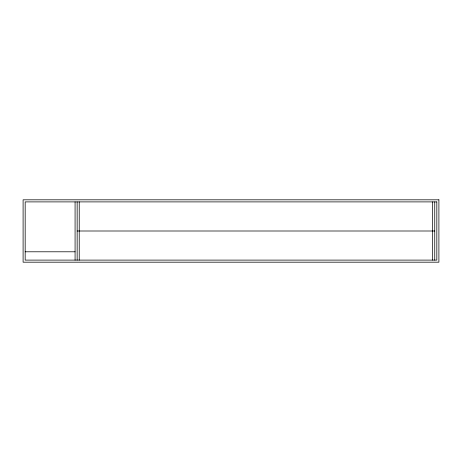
<?xml version="1.0" encoding="UTF-8"?>
<svg xmlns="http://www.w3.org/2000/svg" width="462" height="462" viewBox="0 0 462 462"><rect width="100%" height="100%" fill="white"/><g stroke="black" fill="none" stroke-linecap="round" stroke-linejoin="round"><path stroke-width="0.69" d="M77.154 231L434.742 231M25.179 251.79L75.075 251.79M434.742 201.894L434.742 260.106M432.663 201.894L432.663 260.106M79.233 201.894L79.233 260.106M77.154 201.894L77.154 260.106M75.075 201.894L75.075 260.106M438.9 199.815L23.1 199.815L23.1 262.185L438.9 262.185L438.9 199.815M436.821 201.894L25.179 201.894L25.179 260.106L436.821 260.106L436.821 201.894"/></g></svg>
